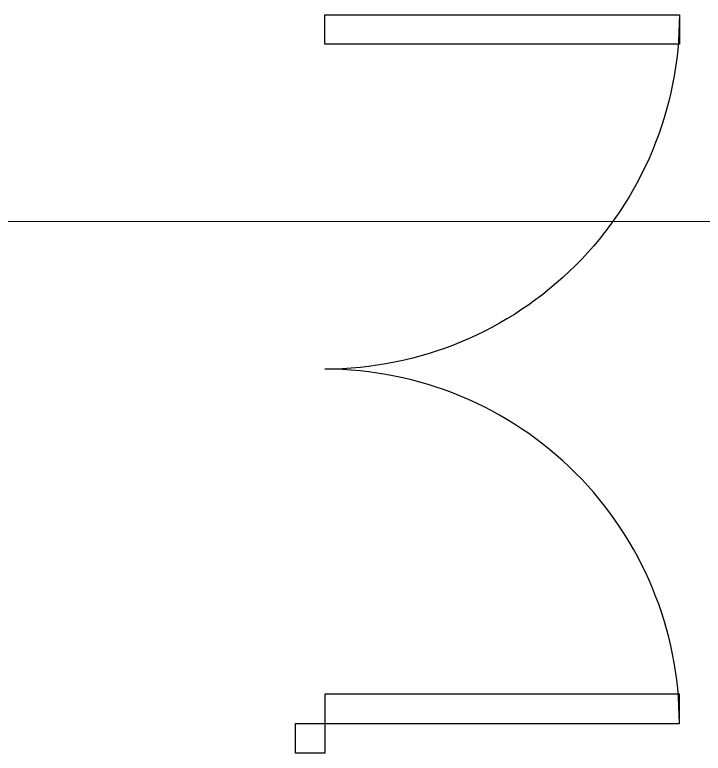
# Model space of a CAD drawing. Header units: metres. Extents: x -22 to 564, y 0 to 143.
# Drawn here: x 328.274 to 329.439, y 48.075 to 49.325 of the extents above; entities that cross this region are included whole.
import ezdxf

# ---------------------------------------------------------------- set-up
doc = ezdxf.new("R2010")
doc.units = ezdxf.units.M
doc.linetypes.add('EJES630', pattern=[6.3, 5.5, -0.4, 0, -0.4])
doc.layers.add('EJES', color=11, linetype='EJES630', lineweight=0)
doc.layers.add('XREF 3N NEURO-ONCOLOGIA$0$CANCELES', color=1, linetype='Continuous')

# ---------------------------------------------------------------- blocks, each defined once
blk = doc.blocks.new('XREF 3N NEURO-ONCOLOGIA')
at = {"layer": 'XREF 3N NEURO-ONCOLOGIA$0$CANCELES', "elevation": 0}
blk.add_lwpolyline([(15.858, 8.4795), (15.858, 8.4295), (15.808, 8.4295), (15.808, 8.4795)], close=True, dxfattribs=at)
for points in [[(15.858, 7.8295), (15.908, 7.8295), (15.908, 8.4295), (15.858, 8.4295), (15.858, 7.8295, 0.414214), (16.458, 8.4295)], [(17.058, 7.8295), (17.008, 7.8295), (17.008, 8.4295), (17.058, 8.4295), (17.058, 7.8295, -0.414214), (16.458, 8.4295)]]:
    blk.add_lwpolyline(points, format="xyb", dxfattribs=at)

msp = doc.modelspace()

# ---------------------------------------------------------------- block references
at = {"rotation": 90}
msp.add_blockref('XREF 3N NEURO-ONCOLOGIA', (337.2286, 32.2671), dxfattribs=at)

# ---------------------------------------------------------------- next in the draw order: linework, layer by layer
at = {"layer": 'EJES'}
msp.add_line((281.0409, 48.9751), (337.8181, 48.9751), dxfattribs=at)

doc.saveas('drawing.dxf')
